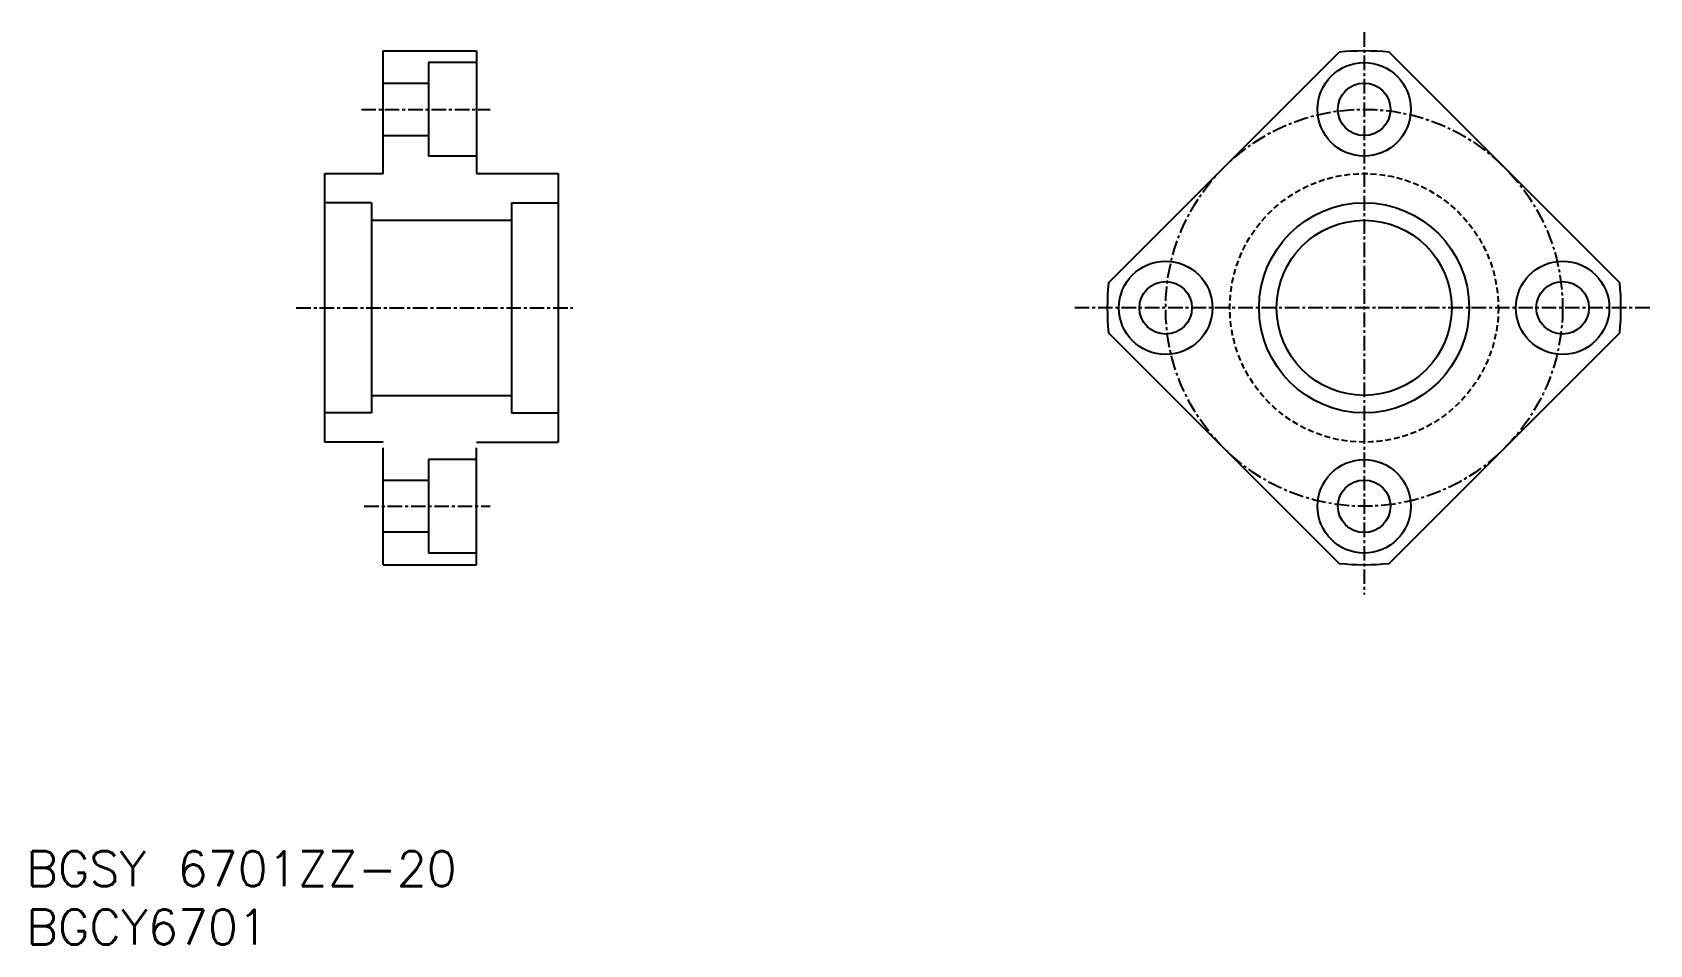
# Model space of a CAD drawing. Extents: x 45 to 184, y 37 to 115.
import ezdxf
from ezdxf.enums import TextEntityAlignment as Align

# ---------------------------------------------------------------- set-up
doc = ezdxf.new("R2010")
doc.units = 0
doc.linetypes.add('CENTER', pattern=[2, 1.25, -0.25, 0.25, -0.25])
doc.linetypes.add('DASHED', pattern=[0.75, 0.5, -0.25])
doc.layers.get('0').update_dxf_attribs({"linetype": 'CONTINUOUS'})
doc.layers.add('CENTER', color=1, linetype='CENTER')
doc.styles.get("Standard").update_dxf_attribs({"font": 'txt.shx', "bigfont": 'extfont.shx'})

msp = doc.modelspace()

# ---------------------------------------------------------------- linework, layer by layer
at = {"color": 7, "linetype": 'CONTINUOUS'}
for p, q in [((75.34, 113.84), (83.34, 113.84)), ((75.34, 103.34), (75.34, 113.84)), ((83.34, 113.84), (83.34, 103.34)), ((137.48, 93.98), (157.23, 113.73)), ((181.27, 93.98), (161.52, 113.73)), ((79.24, 112.84), (79.24, 104.84)), ((83.34, 112.84), (79.24, 112.84)), ((75.34, 111.09), (79.24, 111.09)), ((75.34, 106.59), (79.24, 106.59)), ((83.34, 104.84), (79.24, 104.84)), ((70.34, 103.34), (75.34, 103.34)), ((70.34, 80.34), (70.34, 103.34)), ((83.34, 103.34), (90.34, 103.34)), ((90.34, 103.34), (90.34, 80.34)), ((74.34, 100.84), (70.34, 100.84)), ((74.34, 100.84), (74.34, 82.84)), ((86.34, 100.84), (86.34, 82.84)), ((86.34, 100.84), (90.34, 100.84)), ((74.34, 99.34), (86.34, 99.34)), ((157.23, 69.94), (137.48, 89.69)), ((161.52, 69.94), (181.27, 89.69)), ((74.34, 84.34), (86.34, 84.34)), ((74.34, 82.84), (70.34, 82.84)), ((86.34, 82.84), (90.34, 82.84)), ((75.34, 80.34), (70.34, 80.34)), ((75.34, 69.84), (75.34, 79.84)), ((83.34, 80.34), (90.34, 80.34)), ((83.34, 69.84), (83.34, 79.84)), ((79.24, 78.84), (79.24, 70.84)), ((83.34, 78.84), (79.24, 78.84)), ((75.34, 77.09), (79.24, 77.09)), ((75.34, 72.64), (79.24, 72.64)), ((83.34, 70.84), (79.24, 70.84)), ((75.34, 69.84), (83.34, 69.84))]:
    msp.add_line(p, q, dxfattribs=at)
for centre, radius in [((159.37, 108.84), 4), ((159.37, 108.84), 2.25), ((159.37, 91.84), 9), ((159.37, 91.84), 7.5), ((142.37, 91.84), 4), ((176.37, 91.84), 4), ((142.37, 91.84), 2.25), ((176.37, 91.84), 2.25), ((159.37, 74.84), 4), ((159.37, 74.84), 2.25)]:
    msp.add_circle(centre, radius, dxfattribs=at)
at = {"color": 3, "linetype": 'DASHED'}
msp.add_circle((159.37, 91.84), 11.5, dxfattribs=at)
at = {"color": 7, "linetype": 'CONTINUOUS'}
for start, end in [(84.4006, 95.5994), (174.4006, 185.5994), (354.4006, 5.5994), (264.4006, 275.5994)]:
    msp.add_arc((159.37, 91.84), 22, start, end, dxfattribs=at)
at = {"layer": 'CENTER', "color": 1, "linetype": 'CENTER'}
for p, q in [((159.37, 115.44), (159.37, 67.3)), ((73.48, 108.84), (84.52, 108.84)), ((67.9, 91.84), (91.58, 91.84)), ((183.83, 91.84), (134.59, 91.84)), ((73.73, 74.84), (84.52, 74.84))]:
    msp.add_line(p, q, dxfattribs=at)
msp.add_circle((159.37, 91.84), 17, dxfattribs=at)

# ---------------------------------------------------------------- texts
at = {"color": 7, "linetype": 'CONTINUOUS'}
for s, p in [('BGSY 6701ZZ-20', (44.78, 43.8)), ('BGCY6701', (44.78, 38.8))]:
    msp.add_text(s, height=3, dxfattribs=at).set_placement(p, align=Align.MIDDLE_LEFT)

doc.saveas('drawing.dxf')
